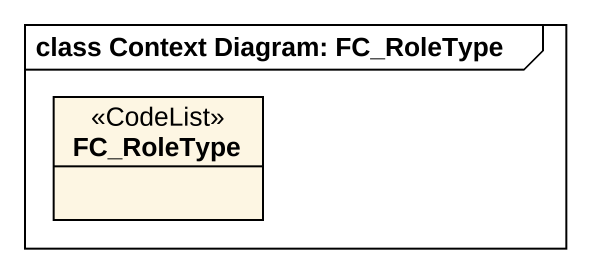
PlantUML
@startuml
mainframe class Context Diagram: FC_RoleType
hide circle
hide empty members
class FC_RoleType <<CodeList>>
@enduml
